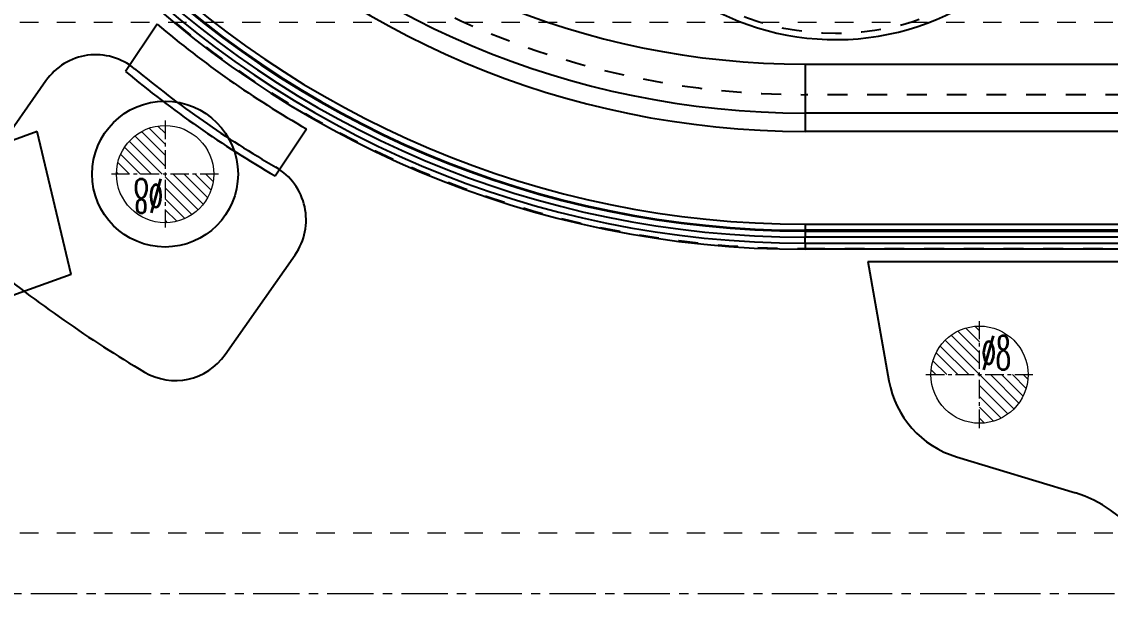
# Model space of a CAD drawing. Header units: millimetres. Extents: x -840 to 1682, y -9216 to -2117.
# Drawn here: x 237.3 to 326.9, y -4363.7 to -4315.4 of the extents above; entities that cross this region are included whole.
import ezdxf

# ---------------------------------------------------------------- set-up
doc = ezdxf.new("R2010")
doc.units = ezdxf.units.MM
doc.header["$LTSCALE"] = 16.335
doc.linetypes.add('CENTER', pattern=[0.6, 0.375, -0.075, 0.075, -0.075])
doc.linetypes.add('HIDDEN', pattern=[0.2, 0.1, -0.1])
doc.layers.get('0').update_dxf_attribs({"linetype": 'CONTINUOUS'})
doc.layers.add('cool', color=153, linetype='HIDDEN', lineweight=9)
doc.layers.add('epin', color=13, linetype='CONTINUOUS', lineweight=9)
doc.layers.add('DEFAULT_2', color=8, linetype='HIDDEN')
doc.styles.add('TXT05', font='txt.shx', dxfattribs={"width": 0.5, "bigfont": 'gbcbig.shx'})

# ---------------------------------------------------------------- blocks, each defined once
blk = doc.blocks.new('7')
at = {"layer": 'cool', "ltscale": 0.932966}
for p, q in [((-1665.252, -2312.724), (-1303.907, -2312.724)), ((-1665.252, -2322.724), (-1303.907, -2322.724))]:
    blk.add_line(p, q, dxfattribs=at)
at = {"layer": 'cool', "color": 1, "linetype": 'CENTER', "ltscale": 0.621977}
blk.add_line((-1679.58, -2317.724), (-1289.58, -2317.724), dxfattribs=at)
blk = doc.blocks.new('epin_ejp_8')
at = {"layer": 'epin'}
h = blk.add_hatch(dxfattribs=at)
h.set_pattern_fill('_ANSI31', color=123, scale=0.2, angle=90, style=0)
h.set_pattern_definition([(135, (790.4722, -3.5744), (-0.4490128, -0.4490128), [])])
h.paths.add_polyline_path([(0, 4, 0.414214), (-4, 0), (0, 0)])
h.paths.add_polyline_path([(4, 0), (0, 0), (0, -4, 0.414214)])
at = {"layer": 'epin', "color": 1, "linetype": 'CENTER', "ltscale": 0.248791}
for p, q in [((0, -4.4), (0, 4.4)), ((-4.4, 0), (4.4, 0))]:
    blk.add_line(p, q, dxfattribs=at)
at = {"layer": 'epin'}
blk.add_circle((0, 0), 4, dxfattribs=at)
at = {"layer": 'epin', "color": 6, "style": 'TXT05', "width": 0.5}
blk.add_text('%%c8', height=2.8, dxfattribs=at).set_placement((0.16, 0.4))
blk = doc.blocks.new('56')
at = {"layer": 'epin', "rotation": 180}
blk.add_blockref('epin_ejp_8', (-107.58, -2473.224), dxfattribs=at)
at = {"layer": 'epin'}
blk.add_blockref('epin_ejp_8', (-40.58, -2489.724), dxfattribs=at)

msp = doc.modelspace()

# ---------------------------------------------------------------- linework, layer by layer
at = {"color": 7, "linetype": 'Continuous'}
for p, q in [((248.45, -4315.602), (245.851, -4319.483)), ((301.749, -4318.88), (442.449, -4318.88)), ((301.749, -4318.88), (301.749, -4324.407)), ((239.3, -4320.24), (233.548, -4328.455)), ((442.449, -4322.9), (301.749, -4322.9)), ((258.151, -4328.074), (260.74, -4324.206)), ((442.449, -4324.407), (301.749, -4324.407)), ((301.749, -4332.049), (442.449, -4332.049)), ((301.749, -4332.049), (301.749, -4333.108)), ((442.449, -4332.551), (301.749, -4332.551)), ((301.749, -4332.607), (442.449, -4332.607)), ((442.449, -4333.108), (301.749, -4333.108)), ((301.749, -4333.609), (442.449, -4333.609)), ((301.749, -4333.609), (301.749, -4334.111)), ((442.449, -4334.111), (301.749, -4334.111)), ((254.041, -4342.774), (259.795, -4334.557)), ((306.924, -4335.111), (367.274, -4335.111)), ((306.924, -4335.111), (308.653, -4344.919)), ((314.212, -4351.186), (323.999, -4354.152))]:
    msp.add_line(p, q, dxfattribs=at)
for p, q in [((238.576, -4324.426), (209.111, -4335.061)), ((241.369, -4336.176), (238.576, -4324.426)), ((241.369, -4336.176), (212.198, -4346.704))]:
    msp.add_line(p, q)
msp.add_circle((249.099, -4327.925), 6)
for centre, radius, start, end in [((301.749, -4252.55), 81.562, 180, 270), ((301.749, -4252.55), 81.06, 180, 270), ((301.749, -4252.55), 80.559, 180, 270), ((301.749, -4252.55), 80.057, 180, 270), ((301.749, -4252.55), 80.001, 180, 270), ((301.749, -4252.55), 79.5, 180, 270), ((301.749, -4252.55), 71.857, 180, 270), ((301.749, -4252.55), 70.35, 180, 270), ((301.749, -4252.55), 66.33, 180, 270), ((304.262, -4295.262), 21.602, 200.18728, 340.71511), ((301.749, -4252.55), 82.562, 229.79145, 240.21772), ((243.396, -4323.108), 5, 50.40867, 145), ((301.749, -4252.55), 87.205, 230.13377, 240.00323), ((301.749, -4252.55), 86.562, 230.40867, 239.80564), ((255.7, -4331.689), 5, 325, 59.80564), ((301.749, -4252.55), 106.562, 230.86157, 239.33151), ((249.946, -4339.906), 5, 239.33151, 325), ((316.532, -4343.53), 8, 190, 253.1416), ((321.099, -4363.722), 10, 360, 73.1416)]:
    msp.add_arc(centre, radius, start, end, dxfattribs=at)
at = {"layer": 'cool', "color": 1, "linetype": 'CENTER', "ltscale": 0.621977}
msp.add_line((177.099, -4362.425), (567.099, -4362.425), dxfattribs=at)
at = {"layer": 'DEFAULT_2', "color": 8, "linetype": 'HIDDEN'}
for p, q in [((442.449, -4321.392), (301.749, -4321.392)), ((301.749, -4333.609), (301.749, -4333.108)), ((301.749, -4334.055), (442.449, -4334.055))]:
    msp.add_line(p, q, dxfattribs=at)
msp.add_circle((304.262, -4295.262), 21.105, dxfattribs=at)
for radius in [81.505, 68.842]:
    msp.add_arc((301.749, -4252.55), radius, 180, 270, dxfattribs=at)

# ---------------------------------------------------------------- block references
for name, p in [('56', (356.679, -1854.701)), ('7', (1856.679, -1992.701)), ('7', (1856.679, -2044.701))]:
    msp.add_blockref(name, p)

doc.saveas('drawing.dxf')
